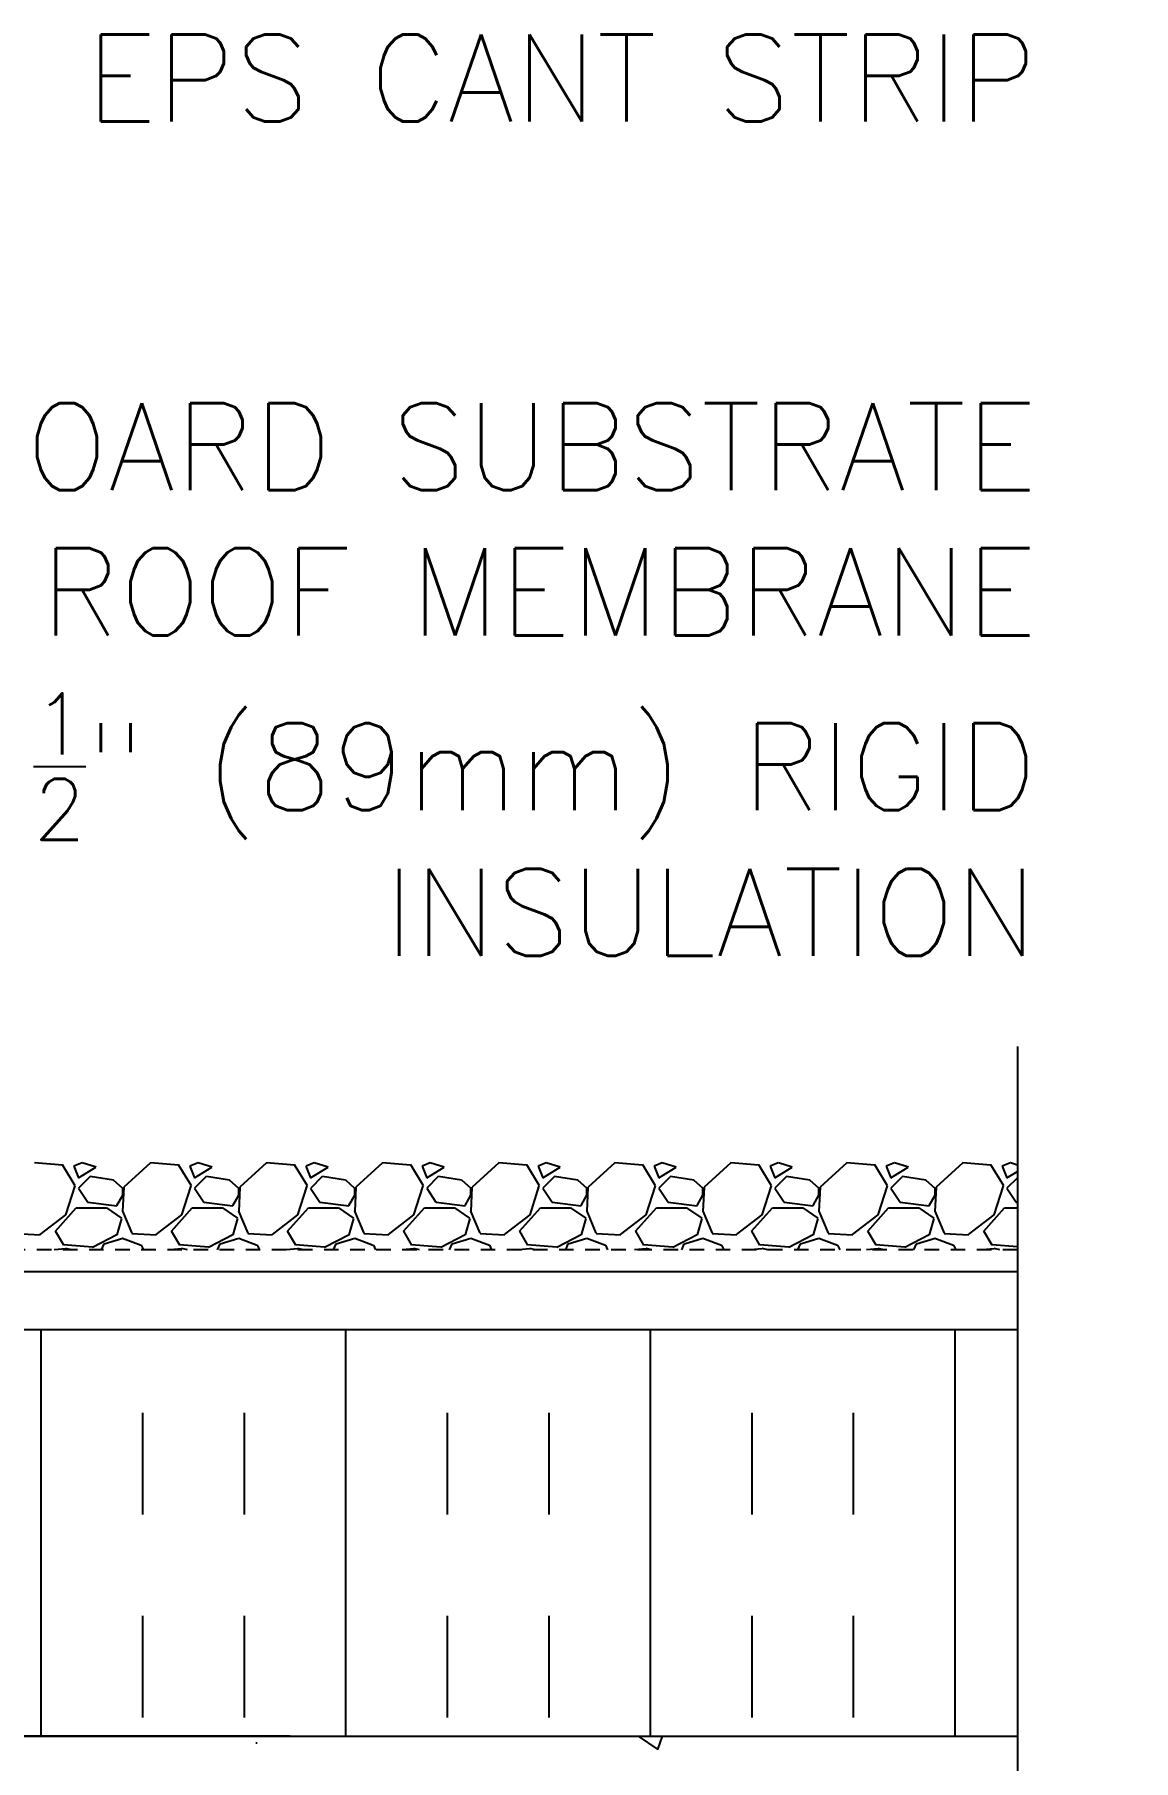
# Model space of a CAD drawing. Header units: inches. Extents: x 99.9 to 155, y 149 to 223.8.
# Drawn here: x 145.53 to 155, y 197.11 to 211.98 of the extents above; entities that cross this region are included whole.
import ezdxf

# ---------------------------------------------------------------- set-up
doc = ezdxf.new("R2010")
doc.units = ezdxf.units.IN
doc.header["$LTSCALE"] = 0.5
doc.header["$MEASUREMENT"] = 0
doc.linetypes.add('DASHED2', pattern=[0.375, 0.25, -0.125])
for name, color, linetype in [('HATCH', 12, 'Continuous'), ('line25', 2, 'Continuous'), ('LINE50', 5, 'Continuous'), ('LINE9', 9, 'Continuous'), ('TEXT', 4, 'Continuous')]:
    doc.layers.add(name, color=color, linetype=linetype)
doc.styles.add('ROMANS', font='romans.shx', dxfattribs={"height": 0.75})

msp = doc.modelspace()

# ---------------------------------------------------------------- hatches: boundary and pattern name
at = {"layer": 'HATCH'}
h = msp.add_hatch(dxfattribs=at)
h.set_pattern_fill('AR-CONC', color=256, scale=0.5)
h.set_pattern_definition([(49.99999999999999, (0, 0), (3.586300913003767, -0.3137606749129755), [0.375, -4.125]), (355, (0, 0), (-0.693756668065, 3.760960668500059), [0.3, -3.3]), (100.45144446, (0.298858405, -0.02614672), (2.89254423363556, 3.447199954843147), [0.3187009599999999, -3.505710559999999]), (46.18420000000001, (0, 1), (5.336206653357862, -0.8275964039653827), [0.5625, -6.1875]), (96.63563549, (0.444683725, 0.931033465), (4.673309728371142, 4.870593003872752), [0.47805171, -5.258568799999999]), (351.1841639899999, (0, 1), (4.673309725273866, 4.870593001349951), [0.45, -4.950000005]), (21, (0.5, 0.75), (2.984535260592308, -2.013094453326694), [0.375, -4.125]), (326.0000000000001, (0.5, 0.75), (1.216576659607909, 3.625750225234265), [0.3, -3.3]), (71.45144474, (0.74871127, 0.58224213), (4.201111883649856, 1.612655764031769), [0.31870095, -3.50571056]), (37.50000000000001, (0, 0), (0.06079927658645334, 1.664469269156557), [0, -3.26, 0, -3.35, 0, -3.3125]), (7.499999999999999, (0, 0), (1.315347687210743, 1.972058559411801), [0, -1.91, 0, -3.185, 0, -1.2625]), (327.5, (-1.115, 0), (2.669112180862045, -0.1127743586718988), [0, -1.25, 0, -3.9, 0, -5.175]), (317.5, (-1.615, 0), (2.915930846711931, 0.5005249116615886), [0, -1.625, 0, -2.59, 0, -3.675])])
h.paths.add_polyline_path([(126.4717231716788, 199.913582100377, 0.06439757034050678), (126.361719551565, 199.9795416256406), (126.2717195515645, 199.9795416256337), (126.2717195515618, 200.0212676855579, -0.2490694201798094), (126.1617195515457, 200.2283908373273), (126.1617195515421, 200.2958908373374, -0.4142135623889459), (126.2242195515421, 200.3583908373408), (126.2717195515399, 200.3583908373408), (126.2717195515354, 200.4283908373408), (126.1667195515504, 200.4283908373408, 0.1004604156425525), (125.7730210814817, 200.3712280814927, -0.6014354320890613), (125.6535176112583, 200.4761114239169, 2.182094824738464), (125.2434374573933, 200.2632019924678, -1), (125.0800088859644, 199.8546789184062, -0.2443795113559635), (124.6316010131575, 200.3754358228572, 0.05315652255484115), (124.4657615589405, 200.9895174547719, 0.2232530870738463), (124.2654337755617, 201.1543713057077), (124.2458154436093, 201.1586826984074, 0.9554715931100939), (124.1075314596156, 200.5652127631255, -0.7355925422348568), (124.1203163300505, 200.1071661859855, -0.08275514747013595), (123.4717231716788, 199.9990771022057, -0.08275514747013579), (122.8231300133071, 200.1071661859855, -0.7355925422305455), (122.8359148837423, 200.5652127631247, 0.9554715931393916), (122.6976308997484, 201.1586826984074), (122.678012567796, 201.1543713057077, 0.2232530870735282), (122.4776847844173, 200.9895174547723, 0.05315652255487664), (122.3118453302001, 200.3754358228572, -0.2443795113559877), (121.8634374573931, 199.8546789184062, -1), (121.7000088859644, 200.2632019924678, 2.182094824737337), (121.2899287320992, 200.4761114239169, -0.6014354321108715), (121.1704252618704, 200.3712280814948, 0.1004604156410387), (120.7767267918072, 200.4283908373408), (120.6717267918223, 200.4283908373408), (120.6717267918177, 200.3583908373408), (120.7192267918156, 200.3583908373408, -0.4142135623889219), (120.7817267918156, 200.2958908373374), (120.7817267918119, 200.2283908373273, -0.2490694201798208), (120.6717267917959, 200.0212676855579), (120.6717267917932, 199.9795416256337), (120.5817267917926, 199.9795416256406, 0.06439757034050615), (120.4717231716788, 199.913582100377), (120.4717231716788, 197.8245635818072), (120.4717231716787, 197.3415851199748, -0.4582291024954543), (120.843216348139, 197.3040942731134, -0.5205670499998467), (121.1774057994201, 197.3040942731133, -0.5205670500000739), (121.8651506105893, 197.3040942731134, -0.5205670500000398), (122.3107363107729, 197.3040942731134, -0.5205670499999542), (122.8468318815304, 197.3040942731134, -0.5205670500000162), (123.677391989936, 197.3040942731134, -0.52056705000005), (124.0463930111964, 197.3040942731135, -0.5205670499998133), (124.4293181672468, 197.3040942731133, -0.520567050000284), (124.8482385768414, 197.3040942731135, -0.5205670499991482), (125.0745127248456, 197.3040942731132, -0.5205670500002808), (125.6036456997781, 197.3040942731135, -0.5205670499999445), (125.9667050522876, 197.3040942731134, -0.5205670499999984), (126.5793856542552, 197.3040942731134, -0.498344048046073), (127.1592231716788, 197.3245635818072), (127.1592231716788, 197.8245635818072), (126.4717231716788, 197.8245635818072)])
h.paths.add_polyline_path([(124.471723171679, 194.0745635818058), (122.971723171679, 194.0745635818058, 0.4616643579094271), (122.5422341670801, 194.0336788212049, 0.5205670499996984), (122.0330068040945, 194.0336788212046, 0.5205670499998469), (121.6326709310396, 194.0336788212045, 0.5205670500002914), (121.2579565228588, 194.0336788212047, 0.5205670500002305), (120.9729170655946, 194.0336788212048, 0.3003620269771338), (120.8366757659202, 194.0875200731928), (120.8366757659202, 192.9795635818009), (120.4717231716788, 192.979563581801), (120.4717231716788, 192.2295635818009), (120.8366757659202, 192.2295635818009), (120.8366757659202, 191.0295635818009), (120.4717231716788, 191.0295635818009), (120.4717231716788, 190.3995635818009), (120.5489009562126, 190.3995635818009, -0.5492611164908625), (120.6445453871443, 190.3995635818009), (120.8366757659202, 190.3995635818009), (120.8366757659202, 190.2435423078727, -0.3278133314327104), (120.8717231716779, 190.1958304652607), (120.871723171678, 190.1658304652607), (120.971723171678, 190.1658304652608), (120.9717231716745, 188.6505159869368, 0.2589583704863561), (121.2308637126481, 188.1837175560317, -0.3113104134329552), (121.287423209193, 188.0535736677553, 2.127292751063225), (121.7000088859636, 188.278064295655, -1), (121.8634374573925, 188.6865873697166, -0.3253062266842993), (122.3300121986547, 187.9444214399118, 0.1048804382404675), (122.5024080322494, 187.1326100125818, 1.422913243113908), (122.8359148837412, 187.5996948043415, -0.735592542234876), (122.8231300133063, 188.0577413814815, -0.08275514747013558), (123.471723171678, 188.1658304652612, -0.08275514747013579), (124.1203163300497, 188.0577413814815, -0.7355925422305459), (124.1075314596145, 187.5996948043423, 1.422913243115401), (124.4410383111076, 187.1326100125838, 0.1048804382400839), (124.6134341447012, 187.9444214399111, -0.3253062266844564), (125.0800088859636, 188.6865873697161, -1), (125.2434374573924, 188.2780642956546, 2.127292751064801), (125.6560231341628, 188.0535736677551, -0.311310413433427), (125.7125826307079, 188.1837175560317, 0.2589583704863677), (125.9717231716814, 188.6505159869368), (125.971723171678, 190.1658304652608), (126.0717231716778, 190.1658304652607), (126.0717231716781, 190.1958304652609, -0.3278131113103777), (126.1067705395025, 190.2435422959847), (126.1067705395025, 190.399563581801), (126.2989009562117, 190.399563581801, -0.5492611164907485), (126.3945453871434, 190.3995635818009), (126.4717231716788, 190.3995635818009), (126.4717231716788, 190.5745635818058), (126.471723171679, 194.0745635818058), (124.971723171679, 194.0745635818058), (124.971723171679, 190.2823034694216), (125.2503371104202, 190.2823034694216), (125.2503371104202, 190.0556818054071), (124.9906572144911, 190.0556818054071), (124.721723171679, 190.0556818054071), (124.1931092329378, 190.0556818054071), (124.1931092329378, 190.2823034694216), (124.471723171679, 190.2823034694216)])
h.paths.add_polyline_path([(154.0039962801583, 197.3245635818058), (127.1592231716799, 197.3245635818058, 0.4983440480476182), (126.5793856542552, 197.3040942731134, 0.5205670499999705), (125.9667050522876, 197.3040942731134, 0.5205670499998818), (125.6036456997781, 197.3040942731133, 0.5205670500001927), (125.0745127248457, 197.3040942731135, 0.5205670499993541), (124.8482385768414, 197.3040942731133, 0.5205670500003798), (124.4293181672468, 197.3040942731135, 0.5205670500000795), (124.0463930111962, 197.3040942731135, 0.520567049999582), (123.6773919899361, 197.3040942731133, 0.5205670500000726), (122.8468318815304, 197.3040942731134, 0.5205670499999678), (122.3107363107729, 197.3040942731134, 0.5205670500000424), (121.8651506105893, 197.3040942731134, 0.5205670500000351), (121.1774057994201, 197.3040942731134, 0.5205670499998937), (120.843216348139, 197.3040942731134, 0.4582291024954672), (120.4717231716787, 197.3415851199748), (120.4717231716783, 196.129563581801), (120.8366757659202, 196.129563581801), (120.8366757659202, 194.9295635818009), (120.4717231716788, 194.929563581801), (120.4717231716788, 194.179563581801), (120.8366757659202, 194.179563581801), (120.8366757659202, 194.0875200731928, -0.3003620269773753), (120.9729170655946, 194.0336788212045, -0.5205670500006533), (121.2579565228589, 194.0336788212048, -0.5205670500000386), (121.6326709310396, 194.0336788212048, -0.5205670500001821), (122.0330068040946, 194.0336788212049, -0.5205670499994447), (122.5422341670801, 194.0336788212045, -0.4616643579094737), (122.971723171679, 194.0745635818058), (122.971723171679, 196.0745635818058), (123.221723171679, 196.0745635818058), (154.0039962801583, 196.0745635818058)])
h.paths.add_polyline_path([(154.0039962801583, 195.8245635818058), (123.471723171679, 195.8245635818058), (123.471723171679, 195.5745635818058), (127.5734367340521, 195.5745635818058), (128.5734367340521, 194.5745635818058), (154.0039962801583, 194.5745635818058)], flags=17)
h.paths.add_polyline_path([(154.0039962801583, 196.0745635818058), (123.221723171679, 196.0745635818058, -0.4142135623730951), (123.471723171679, 195.8245635818058), (154.0039962801583, 195.8245635818058)], flags=17)
h.paths.add_polyline_path([(126.4717231716788, 181.519563581801), (126.1067705395025, 181.519563581801), (126.1067705395025, 181.8945635818071), (125.8517231716922, 181.8945635818074), (125.8517231716922, 182.0069135818072), (125.9717231716915, 182.206913581807), (125.9717231716893, 183.3477833641647, 0.2910966595426471), (125.6836616076331, 183.800643275582), (124.4254461144589, 184.3894881191639, 0.09336927207731838), (123.6185977733422, 184.5968195880239, 0.01633246440578862), (123.4717231716781, 184.6016185177827, 0.1098692816785021), (122.5180002288978, 184.3894881191647), (121.2597847357227, 183.800643275582, 0.291096659542565), (120.9717231716666, 183.3477833641647), (120.9717231716645, 182.206913581807), (121.0917231716638, 182.0069135818072), (121.0917231716638, 181.8945635818074), (120.8366757659202, 181.8945635818072), (120.8366757659202, 181.519563581801), (120.4717231716788, 181.519563581801), (120.4717231716788, 179.8245635818072), (120.4717231716788, 177.7355450632374, 0.06439757034050847), (120.5817267917926, 177.6695855379738), (120.6717267917932, 177.6695855379807), (120.6717267917959, 177.6278594780565, -0.2490694201798172), (120.7817267918119, 177.4207363262871), (120.7817267918156, 177.353236326277, -0.4142135623889448), (120.7192267918156, 177.2907363262736), (120.6717267918177, 177.2907363262736), (120.6717267918223, 177.2207363262736), (120.7767267918072, 177.2207363262736, 0.1004604156413851), (121.1704252618717, 177.27789908212, -0.6014354321066665), (121.2899287320994, 177.1730157396975, 2.182094824738486), (121.7000088859644, 177.3859251711466, -1), (121.8634374573933, 177.7944482452082, -0.244379511355623), (122.3118453302, 177.2736913407581, 0.05315652255491382), (122.4776847844171, 176.6596097088427, 0.2232530870739586), (122.6780125677959, 176.4947558579067), (122.6976308997484, 176.490444465207, 0.9554715931100279), (122.835914883742, 177.0839144004889, -0.7355925422348775), (122.8231300133071, 177.5419609776289, -0.08275514747013603), (123.4717231716788, 177.6500500614087, -0.08275514747013576), (124.1203163300505, 177.5419609776289, -0.7355925422305454), (124.1075314596154, 177.0839144004898, 0.9554715931394796), (124.2458154436095, 176.490444465207), (124.2654337755617, 176.4947558579067, 0.2232530870720752), (124.4657615589397, 176.6596097088405, 0.05315652255502022), (124.6316010131575, 177.2736913407572, -0.2443795113559802), (125.0800088859645, 177.7944482452082, -1), (125.2434374573933, 177.3859251711467, 2.182094824737363), (125.6535176112585, 177.1730157396975, -0.6014354319358186), (125.7730210814452, 177.2778990821348, 0.1004604156523417), (126.1667195515504, 177.2207363262736), (126.2717195515354, 177.2207363262736), (126.2717195515399, 177.2907363262736), (126.2242195515421, 177.2907363262736, -0.4142135623889656), (126.1617195515421, 177.353236326277), (126.1617195515457, 177.4207363262871, -0.2490694201798173), (126.2717195515618, 177.6278594780565), (126.2717195515645, 177.6695855379807), (126.361719551565, 177.6695855379738, 0.06439757034050828), (126.4717231716788, 177.7355450632374), (126.4717231716788, 179.8245635818072)])
h.paths.add_polyline_path([(123.3567222983634, 185.2316397768996, 0.4135815913485855), (122.9817231716782, 185.6058304652612), (121.596723171671, 185.6058304652608, 0.4142135623726926), (120.9717231716712, 184.9808304652615), (120.9717231716716, 184.4541027456393, 0.5490706967576116), (121.505677000229, 184.1144578128228), (122.5180002003353, 184.5882250704719, -0.05309424434829538), (122.9685413534963, 184.7433689386218, 0.3501185223640792)])
h.paths.add_polyline_path([(122.9685413534962, 186.6482919919002, -0.05309424434837258), (122.5180002003346, 186.8034358600505), (121.5056770002289, 187.2772031176989, 0.5490706967555916), (120.9717231716716, 186.9375581848845), (120.9717231716712, 186.4108304652608, 0.4142135623730951), (121.5967231716712, 185.7858304652608), (122.9817231716782, 185.7858304652608, 0.08565169356292962), (123.1074073179113, 185.8075197020712, 0.3167107477871254), (123.3567222983635, 186.1600211536785, 0.3501185223326608)])
h.paths.add_polyline_path([(125.9717231716848, 186.4108304652626), (125.9717231716843, 186.9375581848853, 0.5490706967552532), (125.4377693431271, 187.2772031176993), (124.4254461430207, 186.8034358600501, -0.05309424434828371), (123.9749049898596, 186.6482919919007, 0.3501185220379583), (123.5867240449913, 186.160021154204, 0.4135815918022998), (123.9617231716778, 185.7858304652613), (125.3467231716848, 185.7858304652612, 0.4142135623737336)])
h.paths.add_polyline_path([(125.9717231716848, 184.980830465262, 0.4142135623727701), (125.3467231716848, 185.6058304652613), (123.9617231716778, 185.6058304652612, 0.4135815916380359), (123.5867240449918, 185.2316397765288, 0.3501185221559076), (123.9749049898596, 184.7433689386218, -0.05309424434846433), (124.425446143022, 184.5882250704713), (125.437769343127, 184.1144578128232, 0.5490706967567552), (125.9717231716843, 184.4541027456387)])
h.paths.add_polyline_path([(126.4717231716788, 173.6059275893103, 0.08241458984434456), (126.3283862182095, 173.6850340658794, -0.3178372451770607), (126.1617195515462, 173.9207363262603), (126.1617195515425, 173.9882363262704, -0.4142135623888782), (126.2242195515425, 174.0507363262738), (126.271719551328, 174.0507363262738), (126.2717195513326, 174.1207363262738), (126.1667195515509, 174.1207363262738, -0.1889729320647021), (126.0108504758625, 174.2155808146632, 0.1963228336439133), (125.5617195515018, 174.5618405347915), (124.2398639826705, 174.8523361010463, 0.05779469062709975), (123.4717231716784, 174.941422591139, 0.05779469062704928), (122.703582360687, 174.8523361010462), (121.3817267918558, 174.5618405347914, 0.1963228336441951), (120.9325958674947, 174.2155808146625, -0.1889729320638381), (120.7767267918068, 174.1207363262738), (120.6717267920251, 174.1207363262738), (120.6717267920296, 174.0507363262738), (120.7192267918151, 174.0507363262738, -0.4142135623888325), (120.7817267918151, 173.9882363262704), (120.7817267918115, 173.9207363262603, -0.3178372451770459), (120.6150601251481, 173.6850340658795, 0.08241458984434928), (120.4717231716788, 173.6059275893103), (120.4717231716788, 170.8270731668233), (122.4717231716788, 170.8270731668233), (123.4717231716788, 171.8270731668233), (123.4717231716788, 170.8270731668233), (123.4717231716788, 169.8270731668233), (124.4717231716788, 170.8270731668233), (126.4717231716788, 170.8270731668233)])
h = msp.add_hatch(dxfattribs=at)
h.set_pattern_fill('INSUL', color=256, scale=7, angle=90, style=0)
h.set_pattern_definition([(90, (150.8406617353425, 199.2324076598385), (-2.625, 1.607348923880901e-16), []), (90, (149.9656617353425, 199.2324076598385), (-2.625, 1.607348923880901e-16), [0.875, -0.875]), (90, (149.0906617353425, 199.2324076598385), (-2.625, 1.607348923880901e-16), [0.875, -0.875])])
h.paths.add_polyline_path([(154.0039962801583, 200.8245635818072), (147.7456210894265, 200.8245635818072), (147.7456210894265, 197.3245635818058), (154.0039962801583, 197.3245635818058)])
h.paths.add_polyline_path([(129.5967231716788, 200.8245635818072), (129.5967231716788, 197.3245635818072), (147.736635776087, 197.3245635818072), (147.736635776087, 200.8245635818072)])

# ---------------------------------------------------------------- linework, layer by layer
for p, q in [((145.7738089877196, 202.2425267818115), (145.5338088651173, 202.2625266161818)), ((145.8853656294191, 202.0638924313083), (145.7753656419008, 202.2438921681025)), ((145.8732672716141, 202.2334290419669), (145.9132671450727, 202.1334293103058)), ((145.9434573216219, 202.2630710990358), (145.8734570793929, 202.2330709815048)), ((145.9132454648335, 202.133612952886), (146.063245776556, 202.2236132946862)), ((146.0638402528008, 202.2235656102592), (145.9438403196624, 202.2635654743561)), ((146.5337893497463, 202.2633618860849), (146.3037893810985, 202.053362192928)), ((146.7738091887917, 202.2425270111791), (146.5338090661893, 202.2625268455494)), ((146.8853741570388, 202.0638947380046), (146.7753741695204, 202.2438944747987)), ((146.8732654504746, 202.2334288764), (146.9132653239332, 202.1334291447389)), ((146.9434577016402, 202.2630728402811), (146.8734574594112, 202.2330727227501)), ((146.913247026355, 202.1336131970499), (147.0632473380774, 202.2236135388502)), ((147.0638409927199, 202.2235664623807), (146.9438410595815, 202.2635663264775)), ((147.5337953429176, 202.2633504551166), (147.3037953742698, 202.0533507619598)), ((147.773808509864, 202.2425129130395), (147.5338083872616, 202.2625127474098)), ((147.8853484984646, 202.0638744078792), (147.7753485109463, 202.2438741446734)), ((147.8732708381769, 202.2334159630667), (147.9132707116355, 202.1334162314056)), ((147.9434564858702, 202.2630542065087), (147.8734562436411, 202.2330540889777)), ((147.913242266076, 202.1335990545218), (148.0632425777985, 202.223599396322)), ((148.0638386972467, 202.22355049598), (147.9438387641082, 202.2635503600768)), ((148.5337933199536, 202.2633497954256), (148.3037933513058, 202.0533501022687)), ((148.7738087109324, 202.2425131424074), (148.53380858833, 202.2625129767777)), ((148.8853570260843, 202.0638767145755), (148.7753570385659, 202.2438764513696)), ((148.8732690170377, 202.233415797499), (148.9132688904963, 202.1334160658378)), ((148.9434568658884, 202.2630559477539), (148.8734566236594, 202.2330558302229)), ((148.9132438275975, 202.1335992986858), (149.06324413932, 202.223599640486)), ((149.0638394371662, 202.2235513481014), (148.9438395040277, 202.2635512121982)), ((149.5337912969924, 202.263349135737), (149.3037913283445, 202.0533494425801)), ((149.7738089120044, 202.2425133717749), (149.5338087894021, 202.2625132061453)), ((149.8853655537039, 202.0638790212717), (149.7753655661856, 202.2438787580659)), ((149.8732671958989, 202.2334156319303), (149.9132670693575, 202.1334159002692)), ((149.9434572459067, 202.2630576889992), (149.8734570036777, 202.2330575714682)), ((149.9132453891183, 202.1335995428494), (150.0632457008408, 202.2235998846496)), ((150.0638401770856, 202.2235522002227), (149.9438402439472, 202.2635520643195)), ((150.5337892740311, 202.2633484760483), (150.3037893053832, 202.0533487828914)), ((150.7738091130765, 202.2425136011425), (150.5338089904741, 202.2625134355128)), ((150.8853740813236, 202.063881327968), (150.7753740938052, 202.2438810647622)), ((150.8732653747594, 202.2334154663635), (150.913265248218, 202.1334157347024)), ((150.943457625925, 202.2630594302445), (150.873457383696, 202.2330593127135)), ((150.9132469506397, 202.1335997870134), (151.0632472623622, 202.2236001288136)), ((151.0638409170047, 202.2235530523442), (150.9438409838663, 202.2635529164409)), ((151.5337952672024, 202.2633370450801), (151.3037952985545, 202.0533373519232)), ((151.7738084341488, 202.2424995030029), (151.5338083115464, 202.2624993373733)), ((151.8853484227494, 202.0638609978426), (151.7753484352311, 202.2438607346368)), ((151.8732707624617, 202.2334025530301), (151.9132706359203, 202.133402821369)), ((151.943456410155, 202.2630407964721), (151.8734561679259, 202.2330406789411)), ((151.9132421903608, 202.1335856444852), (152.0632425020833, 202.2235859862855)), ((152.0638386215315, 202.2235370859435), (151.943838688393, 202.2635369500403)), ((152.5337932442384, 202.263336385389), (152.3037932755906, 202.0533366922321)), ((152.7738086352172, 202.2424997323708), (152.5338085126148, 202.2624995667411)), ((152.8853569503691, 202.0638633045389), (152.7753569628507, 202.2438630413331)), ((152.8732689413225, 202.2334023874624), (152.9132688147811, 202.1334026558013)), ((152.9434567901732, 202.2630425377174), (152.8734565479442, 202.2330424201864)), ((152.9132437518823, 202.1335858886492), (153.0632440636048, 202.2235862304495)), ((153.063839361451, 202.2235379380648), (152.9438394283125, 202.2635378021616)), ((153.5337912212772, 202.2633357257004), (153.3037912526293, 202.0533360325435)), ((153.7738088362892, 202.2424999617384), (153.5338087136869, 202.2624997961087)), ((153.8853654779887, 202.0638656112352), (153.7753654904704, 202.2438653480293)), ((153.8732671201837, 202.2334022218938), (153.9132669936423, 202.1334024902327)), ((153.9434571701915, 202.2630442789627), (153.8734569279625, 202.2330441614316)), ((154.0039962801583, 202.24348667393), (153.943840168232, 202.2635386542829)), ((145.8036594630466, 201.8131737223663), (145.8836595579116, 202.0631735922974)), ((146.0135341367297, 202.1434059405737), (145.9135343886275, 202.0434061924715)), ((146.2145533865977, 202.1138930731794), (146.0145538834093, 202.1438931214023)), ((146.2953097105411, 202.0416796794145), (146.2153100245715, 202.1116793425977)), ((146.3032034037752, 202.0538160809008), (146.2932034421872, 201.8438160394431)), ((146.8036594441173, 201.8131703698554), (146.8836595389823, 202.0631702397866)), ((147.0135337390718, 202.1434052334669), (146.9135339909697, 202.0434054853647)), ((147.2145541077167, 202.1138929179816), (147.0145546045283, 202.1438929662044)), ((147.2953155606308, 202.0416741920989), (147.2153158746612, 202.1116738552821)), ((147.303212323815, 202.0537931054079), (147.293212362227, 201.8437930639502)), ((147.8036594251857, 201.8131670173376), (147.8836595200507, 202.0631668872687)), ((148.0135348563301, 202.1433939447507), (147.9135351082279, 202.0433941966484)), ((148.2145518686374, 202.1138799735396), (148.014552365449, 202.1438800217625)), ((148.2952979346485, 202.0416772440073), (148.2152982486789, 202.1116769071906)), ((148.3032093252301, 202.0537962938957), (148.2932093636421, 201.843796252438)), ((148.8036594062586, 201.8131636648337), (148.8836595011236, 202.0631635347648)), ((149.0135344586723, 202.1433932376439), (148.9135347105701, 202.0433934895417)), ((149.2145525897564, 202.1138798183418), (149.014553086568, 202.1438798665647)), ((149.2953037847372, 202.0416717566926), (149.2153040987676, 202.1116714198758)), ((149.3032063266449, 202.0537994823763), (149.2932063650569, 201.8437994409186)), ((149.8036593873314, 201.8131603123297), (149.8836594821964, 202.0631601822609)), ((150.0135340610145, 202.1433925305371), (149.9135343129123, 202.0433927824349)), ((150.2145533108825, 202.1138796631429), (150.0145538076941, 202.1438797113658)), ((150.2953096348259, 202.0416662693779), (150.2153099488563, 202.1116659325611)), ((150.30320332806, 202.0538026708642), (150.293203366472, 201.8438026294065)), ((150.8036593684021, 201.8131569598188), (150.8836594632671, 202.06315682975)), ((151.0135336633566, 202.1433918234303), (150.9135339152544, 202.0433920753281)), ((151.2145540320015, 202.113879507945), (151.0145545288131, 202.1438795561679)), ((151.2953154849156, 202.0416607820623), (151.215315798946, 202.1116604452455)), ((151.3032122480998, 202.0537796953713), (151.2932122865118, 201.8437796539136)), ((151.8036593494705, 201.813153607301), (151.8836594443355, 202.0631534772321)), ((152.0135347806149, 202.1433805347141), (151.9135350325127, 202.0433807866119)), ((152.2145517929222, 202.113866563503), (152.0145522897338, 202.1438666117259)), ((152.2952978589333, 202.0416638339708), (152.2152981729637, 202.111663497154)), ((152.3032092495149, 202.0537828838592), (152.2932092879269, 201.8437828424015)), ((152.8036593305434, 201.8131502547971), (152.8836594254084, 202.0631501247283)), ((153.0135343829571, 202.1433798276073), (152.9135346348549, 202.0433800795052)), ((153.2145525140412, 202.1138664083053), (153.0145530108528, 202.1438664565281)), ((153.295303709022, 202.0416583466561), (153.2153040230524, 202.1116580098393)), ((153.3032062509297, 202.0537860723398), (153.2932062893417, 201.8437860308821)), ((153.8036593116162, 201.8131469022931), (153.8836594064812, 202.0631467722243)), ((153.9132453134031, 202.1335861328128), (154.0039962801583, 202.1880368065007)), ((154.0039962801583, 202.1338414153596), (153.9135342371971, 202.0433793723984)), ((145.9132929940156, 202.043691817873), (145.993293033729, 201.9236919056653)), ((145.9938311892525, 201.9230439652478), (146.2438316060013, 201.893043797558)), ((146.243751813765, 201.8935109429637), (146.2937516609487, 201.9835106830612)), ((146.2935830486426, 201.9834437123244), (146.2935830486426, 202.0434437123244)), ((146.9132920855648, 202.0436932167013), (146.9932921252782, 201.9236933044936)), ((146.993831323337, 201.9230432629193), (147.2438317400859, 201.8930430952294)), ((147.2437570450145, 201.8935127628207), (147.2937568921981, 201.9835125029182)), ((147.2935830486426, 201.9834437123244), (147.2935830486426, 202.0434437123244)), ((147.9132947352021, 202.0436756101799), (147.9932947749155, 201.9236756979722)), ((147.993830845397, 201.923031959865), (148.2438312621458, 201.8930317921751)), ((148.2437412755504, 201.8934938932123), (148.293741122734, 201.9834936333098)), ((148.2935829729274, 201.9834303022878), (148.2935829729274, 202.0434303022878)), ((148.9132938267513, 202.0436770090081), (148.9932938664646, 201.9236770968004)), ((148.9938309794671, 201.9230312575382), (149.243831396216, 201.8930310898483)), ((149.2437465068001, 201.8934957130698), (149.2937463539837, 201.9834954531673)), ((149.2935829729274, 201.9834303022879), (149.2935829729274, 202.0434303022879)), ((149.9132929183004, 202.0436784078364), (149.9932929580138, 201.9236784956287)), ((149.9938311135373, 201.9230305552113), (150.2438315302861, 201.8930303875214)), ((150.2437517380498, 201.8934975329271), (150.2937515852335, 201.9834972730246)), ((150.2935829729274, 201.9834303022879), (150.2935829729274, 202.0434303022879)), ((150.9132920098496, 202.0436798066647), (150.993292049563, 201.923679894457)), ((150.9938312476218, 201.9230298528828), (151.2438316643706, 201.8930296851929)), ((151.2437569692993, 201.8934993527842), (151.2937568164829, 201.9834990928817)), ((151.2935829729274, 201.9834303022879), (151.2935829729274, 202.0434303022879)), ((151.9132946594869, 202.0436622001433), (151.9932946992003, 201.9236622879356)), ((151.9938307696818, 201.9230185498284), (152.2438311864306, 201.8930183821385)), ((152.2437411998352, 201.8934804831758), (152.2937410470188, 201.9834802232732)), ((152.2935828972122, 201.9834168922513), (152.2935828972122, 202.0434168922513)), ((152.9132937510361, 202.0436635989716), (152.9932937907494, 201.9236636867639)), ((152.9938309037519, 201.9230178475016), (153.2438313205008, 201.8930176798117)), ((153.2437464310849, 201.8934823030332), (153.2937462782685, 201.9834820431307)), ((153.2935828972122, 201.9834168922513), (153.2935828972122, 202.0434168922513)), ((153.9132928425852, 202.0436649977999), (153.9932928822986, 201.9236650855921)), ((153.9938310378221, 201.9230171451747), (154.0039962801583, 201.9217973113094)), ((145.5835961302793, 201.6441691203273), (145.8035964279985, 201.8141691022228)), ((145.7135927621112, 201.6733952803901), (145.8935923967598, 201.8733949621658)), ((145.8935830486426, 201.8734437123244), (146.1535830486426, 201.8734437123244)), ((146.153308181386, 201.8753483441268), (146.2833082045825, 201.7853481720997)), ((146.2838200548806, 201.7833627439576), (146.2438200992006, 201.6433629369949)), ((146.2922232301686, 201.8453017304077), (146.3722232729671, 201.6553020536258)), ((146.5835973693914, 201.6441586308893), (146.8035976671106, 201.8141586127848)), ((146.7135905287291, 201.6733992149537), (146.8935901633777, 201.8733988967294)), ((146.8935830486426, 201.8734437123244), (147.1535830486426, 201.8734437123244)), ((147.1533070239428, 201.8753532251949), (147.2833070471393, 201.7853530531678)), ((147.2838229546608, 201.7833617108908), (147.2438229989808, 201.6433619039281)), ((147.2922425274548, 201.8452582720966), (147.3722425702533, 201.6552585953147)), ((147.583593576337, 201.6441766891644), (147.8035938740562, 201.8141766710599)), ((147.7135971531605, 201.6733740012267), (147.893596787809, 201.8733736830025)), ((147.8935829729274, 201.8734303022878), (148.1535829729274, 201.8734303022878)), ((148.1533104205511, 201.8753251719581), (148.2833104437476, 201.785324999931)), ((148.2838141796049, 201.783351400054), (148.2438142239249, 201.6433515930913)), ((148.2922360697876, 201.8452682881881), (148.3722361125862, 201.6552686114062)), ((148.583594815452, 201.6441661997286), (148.8035951131712, 201.8141661816241)), ((148.7135949197784, 201.6733779357903), (148.893594554427, 201.873377617566)), ((148.8935829729274, 201.8734303022878), (149.1535829729274, 201.8734303022878)), ((149.1533092631139, 201.8753300530221), (149.2833092863104, 201.785329880995)), ((149.2838170793851, 201.7833503669873), (149.2438171237051, 201.6433505600246)), ((149.2922296121177, 201.8452783042864), (149.3722296549162, 201.6552786275044)), ((149.5835960545641, 201.6441557102907), (149.8035963522833, 201.8141556921862)), ((149.713592686396, 201.6733818703535), (149.8935923210446, 201.8733815521292)), ((149.8935829729274, 201.8734303022878), (150.1535829729274, 201.8734303022878)), ((150.1533081056708, 201.8753349340903), (150.2833081288673, 201.7853347620631)), ((150.2838199791654, 201.783349333921), (150.2438200234854, 201.6433495269583)), ((150.2922231544534, 201.8452883203712), (150.3722231972519, 201.6552886435893)), ((150.5835972936762, 201.6441452208528), (150.8035975913954, 201.8141452027483)), ((150.7135904530139, 201.6733858049171), (150.8935900876625, 201.8733854866928)), ((150.8935829729274, 201.8734303022878), (151.1535829729274, 201.8734303022878)), ((151.1533069482276, 201.8753398151584), (151.2833069714241, 201.7853396431313)), ((151.2838228789456, 201.7833483008543), (151.2438229232656, 201.6433484938916)), ((151.2922424517396, 201.8452448620601), (151.3722424945381, 201.6552451852781)), ((151.5835935006218, 201.6441632791278), (151.803593798341, 201.8141632610233)), ((151.7135970774453, 201.6733605911902), (151.8935967120938, 201.8733602729659)), ((151.8935828972122, 201.8734168922512), (152.1535828972122, 201.8734168922512)), ((152.1533103448359, 201.8753117619216), (152.2833103680323, 201.7853115898944)), ((152.2838141038897, 201.7833379900175), (152.2438141482097, 201.6433381830547)), ((152.2922359940724, 201.8452548781516), (152.372236036871, 201.6552552013697)), ((152.5835947397368, 201.6441527896921), (152.803595037456, 201.8141527715876)), ((152.7135948440632, 201.6733645257538), (152.8935944787117, 201.8733642075295)), ((152.8935828972122, 201.8734168922512), (153.1535828972122, 201.8734168922512)), ((153.1533091873987, 201.8753166429856), (153.2833092105952, 201.7853164709584)), ((153.2838170036699, 201.7833369569508), (153.2438170479899, 201.643337149988)), ((153.2922295364025, 201.8452648942498), (153.372229579201, 201.6552652174679)), ((153.5835959788489, 201.6441423002542), (153.8035962765681, 201.8141422821497)), ((153.7135926106808, 201.6733684603169), (153.8935922453294, 201.8733681420927)), ((153.8935828972122, 201.8734168922512), (154.0039962801583, 201.8734168922512)), ((145.3730582846613, 201.6529729869752), (145.583058326119, 201.6429730253871)), ((145.785177155693, 201.5529913304821), (145.7151774551779, 201.6729909959141)), ((146.2440163819954, 201.6427414089607), (146.0340167763824, 201.5327415004727)), ((146.1336542466104, 201.5633944832801), (146.2936547013076, 201.6133945498568)), ((146.2932688416722, 201.6133539005997), (146.4532688188889, 201.553354053178)), ((146.3730581399669, 201.6529730361604), (146.5830581814246, 201.6429730745724)), ((146.7851840666816, 201.5529889542949), (146.7151843661666, 201.672988619727)), ((147.244013590263, 201.6427460150061), (147.03401398465, 201.532746106518)), ((147.133654269626, 201.5633940532972), (147.2936547243232, 201.6133941198739)), ((147.2932685203566, 201.6133543387068), (147.4532684975734, 201.553354491285)), ((147.3730584983057, 201.6529594785694), (147.5830585397634, 201.6429595169814)), ((147.7851632579986, 201.5529826728229), (147.7151635574835, 201.672982338255)), ((148.2440218897371, 201.6427187868295), (148.0340222841241, 201.5327188783415)), ((148.1336541248744, 201.5633819332125), (148.2936545795716, 201.6133819997893)), ((148.2932694085864, 201.6133396143496), (148.4532693858032, 201.5533397669278)), ((148.3730583536113, 201.6529595277547), (148.583058395069, 201.6429595661667)), ((148.7851701689873, 201.5529802966358), (148.7151704684723, 201.6729799620678)), ((149.2440190980157, 201.6427233928805), (149.0340194924026, 201.5327234843924)), ((149.1336541478865, 201.5633815032286), (149.2936546025838, 201.6133815698053)), ((149.2932690872725, 201.6133400524561), (149.4532690644893, 201.5533402050343)), ((149.373058208946, 201.6529595769386), (149.5830582504038, 201.6429596153506)), ((149.7851770799778, 201.5529779204455), (149.7151773794627, 201.6729775858775)), ((150.2440163062802, 201.6427279989242), (150.0340167006672, 201.5327280904362)), ((150.1336541708952, 201.5633810732435), (150.2936546255924, 201.6133811398202)), ((150.293268765957, 201.6133404905632), (150.4532687431737, 201.5533406431414)), ((150.3730580642517, 201.6529596261239), (150.5830581057094, 201.6429596645359)), ((150.7851839909664, 201.5529755442583), (150.7151842904514, 201.6729752096904)), ((151.2440135145478, 201.6427326049695), (151.0340139089348, 201.5327326964815)), ((151.1336541939108, 201.5633806432606), (151.293654648608, 201.6133807098373)), ((151.2932684446414, 201.6133409286702), (151.4532684218582, 201.5533410812485)), ((151.3730584225905, 201.6529460685329), (151.5830584640482, 201.6429461069448)), ((151.7851631822834, 201.5529692627864), (151.7151634817683, 201.6729689282184)), ((152.2440218140219, 201.6427053767929), (152.0340222084089, 201.5327054683049)), ((152.1336540491592, 201.563368523176), (152.2936545038564, 201.6133685897527)), ((152.2932693328712, 201.613326204313), (152.453269310088, 201.5533263568913)), ((152.3730582778961, 201.6529461177182), (152.5830583193538, 201.6429461561301)), ((152.7851700932721, 201.5529668865992), (152.715170392757, 201.6729665520313)), ((153.2440190223004, 201.6427099828439), (153.0340194166874, 201.5327100743559)), ((153.1336540721713, 201.563368093192), (153.2936545268686, 201.6133681597687)), ((153.2932690115573, 201.6133266424195), (153.4532689887741, 201.5533267949978)), ((153.3730581332308, 201.6529461669021), (153.5830581746885, 201.642946205314)), ((153.7851770042626, 201.5529645104089), (153.7151773037475, 201.672964175841)), ((145.8043247079838, 201.5224127193747), (145.7032028845001, 201.5117683275336)), ((146.033022046861, 201.5351761281681), (145.7830217643983, 201.5551760574075)), ((145.8517101565661, 201.5117683275336), (145.803259908713, 201.5238808504425)), ((146.111290685646, 201.5117683275336), (146.1334058186423, 201.5633702809284)), ((146.4536950819679, 201.5531759929861), (146.4728062766122, 201.5117683275336)), ((146.8043241754253, 201.5224133481905), (146.7031963781852, 201.5117683275336)), ((147.0330218312326, 201.5351772966754), (146.7830215487699, 201.5551772259148)), ((146.8517147372289, 201.5117683275336), (146.8032595144427, 201.5238820941717)), ((147.1112874600421, 201.5117683275336), (147.1334021281613, 201.5633691962155)), ((147.4536950775484, 201.5531743769654), (147.4728055263383, 201.5117683275336)), ((147.8043256973891, 201.5223980517069), (147.7032158214135, 201.5117549174971)), ((148.0330224024064, 201.5351603811167), (147.7830221199437, 201.5551603103561)), ((147.8517009195255, 201.511754917497), (147.8032606215392, 201.5238649529472)), ((148.1112970611386, 201.5117549174971), (148.1334131238889, 201.5633590403169)), ((148.4536950150934, 201.5531658149876), (148.4728077014447, 201.5117549174971)), ((148.8043251648306, 201.5223986805227), (148.7032093150993, 201.5117549174971)), ((149.0330221867724, 201.5351615496244), (148.7830219043097, 201.5551614788638)), ((148.8517055001883, 201.511754917497), (148.8032602272685, 201.5238661966765)), ((149.1112938355347, 201.5117549174971), (149.133409433408, 201.5633579556044)), ((149.4536950106738, 201.5531641989669), (149.4728069511709, 201.5117549174971)), ((149.8043246322686, 201.5223993093381), (149.7032028087849, 201.5117549174971)), ((150.0330219711458, 201.5351627181315), (149.7830216886831, 201.555162647371)), ((149.8517100808509, 201.511754917497), (149.8032598329978, 201.5238674404059)), ((150.1112906099308, 201.5117549174971), (150.1334057429271, 201.5633568708919)), ((150.4536950062527, 201.5531625829495), (150.472806200897, 201.5117549174971)), ((150.8043240997101, 201.5223999381539), (150.70319630247, 201.5117549174971)), ((151.0330217555174, 201.5351638866389), (150.7830214730547, 201.5551638158783)), ((150.8517146615137, 201.511754917497), (150.8032594387275, 201.5238686841351)), ((151.1112873843269, 201.5117549174971), (151.1334020524461, 201.5633557861789)), ((151.4536950018332, 201.5531609669289), (151.4728054506231, 201.5117549174971)), ((151.8043256216739, 201.5223846416704), (151.7032157456983, 201.5117415074605)), ((152.0330223266912, 201.5351469710801), (151.7830220442285, 201.5551469003196)), ((151.8517008438103, 201.5117415074605), (151.803260545824, 201.5238515429106)), ((152.1112969854234, 201.5117415074605), (152.1334130481737, 201.5633456302803)), ((152.4536949393782, 201.553152404951), (152.4728076257295, 201.5117415074605)), ((152.8043250891154, 201.5223852704862), (152.7032092393841, 201.5117415074605)), ((153.0330221110572, 201.5351481395878), (152.7830218285945, 201.5551480688273)), ((152.8517054244731, 201.5117415074605), (152.8032601515533, 201.5238527866399)), ((153.1112937598195, 201.5117415074605), (153.1334093576928, 201.5633445455678)), ((153.4536949349586, 201.5531507889304), (153.4728068754557, 201.5117415074605)), ((153.8043245565534, 201.5223858993016), (153.7032027330696, 201.5117415074605)), ((154.0039962801583, 201.5374713464777), (153.7830216129679, 201.5551492373344)), ((153.8517100051357, 201.5117415074605), (153.8032597572825, 201.5238540303693))]:
    msp.add_line(p, q, dxfattribs=at)
at = {"layer": 'line25'}
for p, q in [((127.1592231716788, 197.3245635818058), (154.0039962801583, 197.3245635818058)), ((147.736635776087, 197.3245635818072), (129.0967231716788, 197.3245635818072))]:
    msp.add_line(p, q, dxfattribs=at)
msp.add_lwpolyline([(154.0039962801583, 200.8245635818072), (129.5967231716788, 200.8245635818072)], dxfattribs=at)
at = {"layer": 'LINE50', "color": 9, "linetype": 'DASHED2'}
msp.add_line((154.0039962801583, 201.5117683275336), (133.891589906954, 201.5117683275336), dxfattribs=at)
at = {"layer": 'LINE9'}
for points in [[(154.0039962801583, 203.2633684829784), (154.0039962801583, 192.1689660323921), (153.0039962801583, 191.1689660323921), (155.0039962801583, 191.1689660323921), (154.0039962801583, 190.1689660323921), (154.0039962801583, 179.0745635818058)], [(154.0039962801583, 201.3245635818072), (129.5967231716788, 201.3245635818072)]]:
    msp.add_lwpolyline(points, dxfattribs=at)

# ---------------------------------------------------------------- texts
at = {"layer": 'TEXT', "char_height": 0.75, "attachment_point": 3, "style": 'ROMANS'}
for s, insert, width in [('\\A1;EPS CANT STRIP', (154.1718207300779, 211.9815036030083), 9.593354764592078), ('\\A1;FIBER BOARD SUBSTRATE\\Pw/ ROOF MEMBRANE \\PON 3 {\\H0.7x;\\S1/2;}" (89mm) RIGID \\PINSULATION', (154.1718207300779, 208.8058613269741), 26.11340356310433)]:
    msp.add_mtext(s, dxfattribs=dict(at, insert=insert, width=width))

doc.saveas('drawing.dxf')
